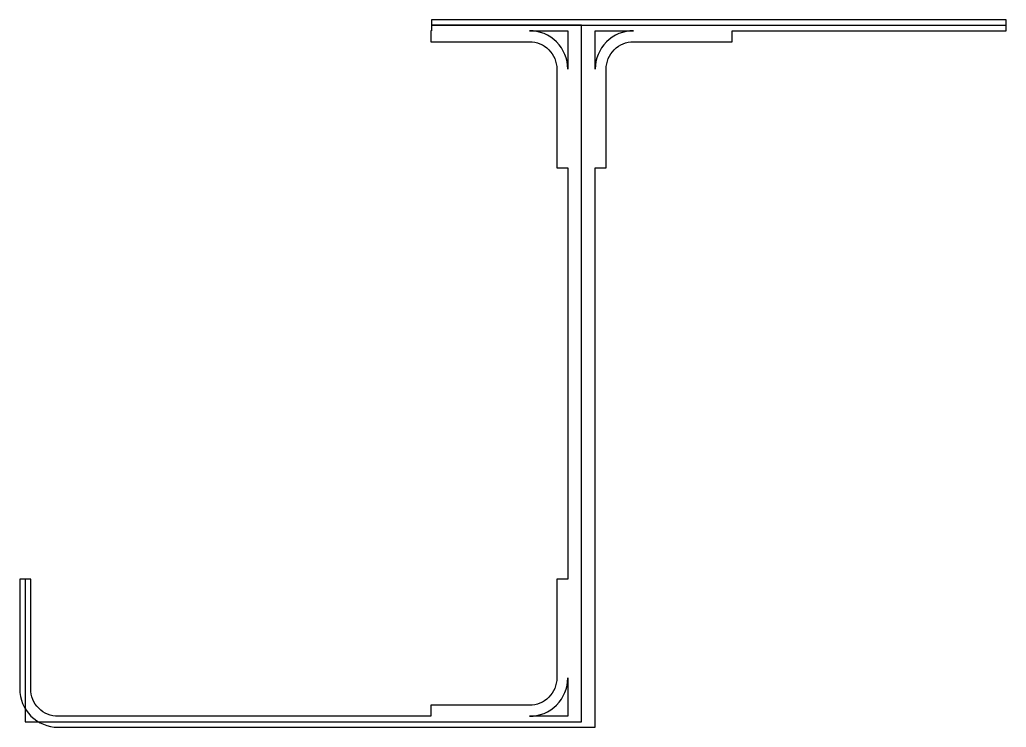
# Model space of a CAD drawing. Header units: millimetres. Extents: x 0 to 72, y 0 to 51.6.
import ezdxf

# ---------------------------------------------------------------- set-up
doc = ezdxf.new("R2010")
doc.units = ezdxf.units.MM
doc.layers.get('0').update_dxf_attribs({"linetype": 'CONTINUOUS'})

msp = doc.modelspace()

# ---------------------------------------------------------------- linework, layer by layer
for p, q in [((41, 0.4), (41, 51.2)), ((41, 51.2), (72, 51.2)), ((0.4, 10.8), (0.4, 0.4)), ((0.4, 0.4), (41, 0.4))]:
    msp.add_line(p, q)
for points in [[(39.2, 40.8), (40, 40.8), (40, 10.8), (39.2, 10.8), (39.2, 3.6, -0.414214), (37.2, 1.6), (30, 1.6), (30, 0.8), (2.8, 0.8, -0.414214), (0.8, 2.8), (0.8, 10.8), (0, 10.8), (0, 2.8, 0.414214), (2.8, 0), (42, 0), (42, 40.8), (42.8, 40.8), (42.8, 48, -0.414214), (44.8, 50), (52, 50), (52, 50.8), (72, 50.8), (72, 51.6), (30.06, 51.6), (30.06, 51.2), (30.06, 50.8), (30, 50.8), (30, 50), (37.2, 50, -0.414214), (39.2, 48)], [(40, 50.8), (40, 48, 0.414214), (37.2, 50.8)], [(44.8, 50.8, 0.414214), (42, 48), (42, 50.8)], [(40, 3.6), (40, 0.8), (37.2, 0.8, 0.414214)]]:
    msp.add_lwpolyline(points, format="xyb", close=True)
msp.add_lwpolyline([(41, 51.2), (30.06, 51.2)], close=True)

doc.saveas('drawing.dxf')
